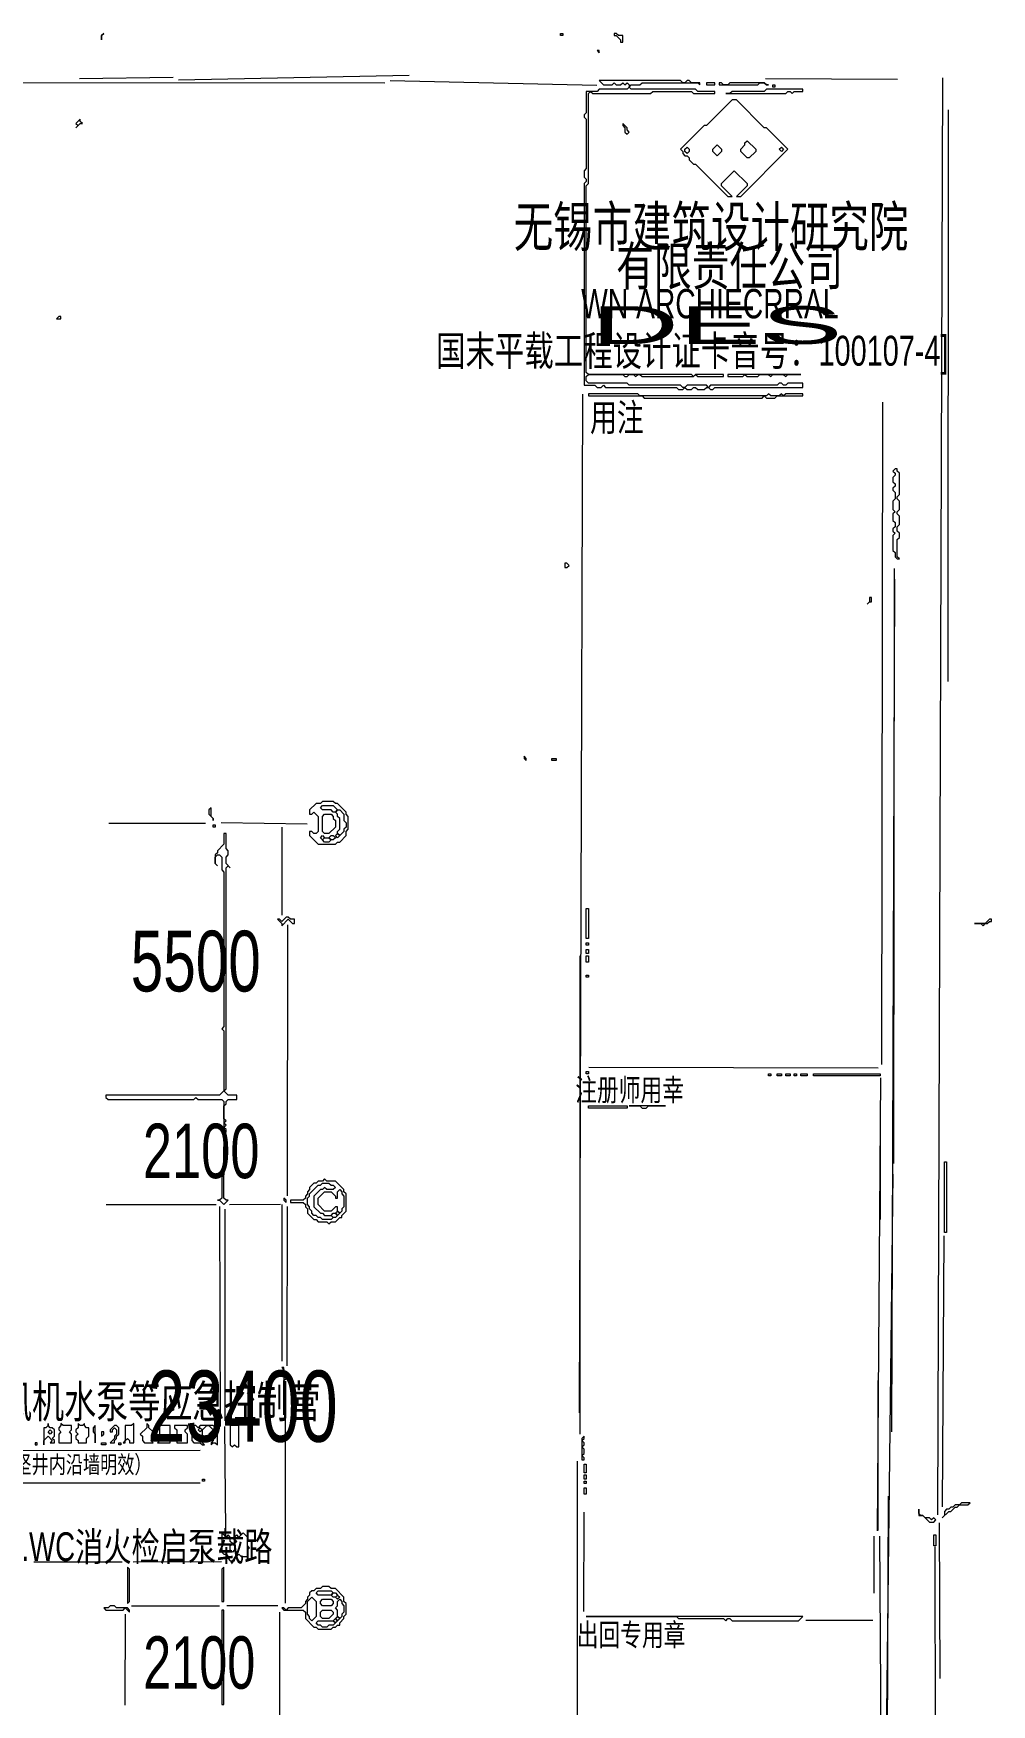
# Model space of a CAD drawing. Extents: x 10 to 1971, y 11 to 1392.
# Drawn here: x 1524 to 1971, y 613 to 1392 of the extents above; entities that cross this region are included whole.
import ezdxf

# ---------------------------------------------------------------- set-up
doc = ezdxf.new("R2010")
doc.units = 0
for name, color, linetype, lineweight in [('OCR_TEXT', 6, 'Continuous', 0), ('TRACE_CURVE', 6, 'Continuous', 0), ('TRACE_STRAIGHT', 5, 'Continuous', 0), ('TRACE_TEXT_SYMBOL', 6, 'Continuous', 0)]:
    doc.layers.add(name, color=color, linetype=linetype, lineweight=lineweight)
doc.styles.add('wqy-unicode', font='wqy-unicode.lff')

msp = doc.modelspace()

# ---------------------------------------------------------------- linework, layer by layer
at = {"layer": 'TRACE_CURVE', "color": 6}
for points in [[(1788, 1370), (1790, 1368), (1794, 1368), (1795, 1369), (1796, 1368), (1798, 1368), (1799, 1369), (1800, 1368), (1801, 1369), (1802, 1368), (1802, 1367), (1801, 1366), (1788, 1366), (1787, 1365), (1782, 1365), (1782, 1355), (1781, 1354), (1781, 1353), (1782, 1352), (1782, 1329), (1781, 1328), (1781, 1325), (1782, 1324), (1782, 1323), (1781, 1322), (1781, 1228), (1786, 1228), (1787, 1227), (1789, 1227), (1790, 1228), (1791, 1227), (1824, 1227), (1825, 1226), (1827, 1226), (1828, 1227), (1829, 1226), (1831, 1226), (1832, 1227), (1833, 1227), (1834, 1226), (1837, 1226), (1838, 1227), (1839, 1227), (1840, 1226), (1841, 1226), (1842, 1227), (1883, 1227), (1883, 1229), (1876, 1229), (1875, 1228), (1874, 1228), (1873, 1229), (1872, 1229), (1871, 1228), (1840, 1228), (1839, 1227), (1838, 1228), (1829, 1228), (1828, 1227), (1827, 1227), (1826, 1228), (1802, 1228), (1801, 1229), (1783, 1229)], [(1783, 1229), (1782, 1230), (1782, 1232), (1783, 1233), (1799, 1233), (1800, 1232), (1801, 1232), (1802, 1233), (1804, 1233), (1805, 1232), (1806, 1233), (1807, 1233), (1808, 1232), (1832, 1232), (1833, 1233), (1834, 1232), (1846, 1232), (1846, 1233), (1833, 1233), (1832, 1232), (1831, 1233), (1783, 1233), (1782, 1234), (1782, 1321), (1783, 1322), (1783, 1364), (1784, 1365), (1785, 1364), (1812, 1364), (1813, 1365), (1831, 1365), (1832, 1364), (1842, 1364), (1842, 1365), (1834, 1365), (1833, 1366), (1803, 1366), (1802, 1367), (1803, 1368), (1807, 1368), (1808, 1369), (1834, 1369), (1835, 1368), (1835, 1369), (1831, 1369), (1830, 1370), (1829, 1370), (1828, 1369), (1827, 1369), (1826, 1370), (1788, 1370)], [(1613, 1019), (1613, 1014), (1610, 1011), (1610, 1010), (1609, 1009), (1609, 1005), (1610, 1004), (1609, 1005), (1609, 1008), (1610, 1009), (1611, 1009), (1612, 1008), (1612, 1002), (1613, 1001), (1613, 929), (1612, 928), (1613, 927), (1613, 899), (1611, 897), (1558, 897), (1558, 896), (1559, 895), (1599, 895), (1600, 896), (1601, 895), (1612, 895), (1613, 894), (1613, 860), (1612, 859), (1612, 849), (1611, 848), (1610, 848), (1611, 848), (1613, 846), (1615, 848), (1614, 848), (1613, 849), (1613, 873), (1614, 874), (1614, 877), (1613, 878), (1613, 879), (1614, 880), (1614, 881), (1613, 882), (1614, 883), (1613, 884), (1614, 885), (1613, 886), (1613, 892), (1614, 893), (1614, 894), (1615, 895), (1619, 895), (1619, 897), (1615, 897), (1613, 899), (1614, 900), (1614, 1003), (1615, 1004), (1616, 1003), (1614, 1005), (1614, 1008), (1615, 1009)], [(1615, 1009), (1615, 1011), (1614, 1012), (1614, 1019), (1613, 1019)]]:
    msp.add_lwpolyline(points, dxfattribs=at)
at = {"layer": 'TRACE_STRAIGHT', "color": 5}
for p, q in [((1545.61, 1370.92), (1589.39, 1371.67)), ((1591.87, 1370.37), (1699.38, 1372.49)), ((1945.89, 701.37), (1948.33, 1371.37)), ((378.6, 1370.34), (1688.13, 1368.91)), ((1690.59, 1369.99), (1786.85, 1367.87)), ((1865.62, 1370.92), (1927.13, 1370.75)), ((1950.73, 1089.87), (1950.98, 1356.37)), ((1778.76, 748.87), (1780.46, 1223.87)), ((1919.85, 911.37), (1920.29, 1220.13)), ((1924.48, 740.13), (1925.93, 1137.63)), ((1925.38, 865.12), (1925.66, 1142.62)), ((1559.38, 1023.77), (1604.38, 1023.8)), ((1611.81, 1024.11), (1651.85, 1023.57)), ((1640, 1022), (1640, 981)), ((1642.6, 850.12), (1642.78, 976.38)), ((1779, 962), (1779, 739)), ((1783.12, 910.01), (1918.13, 909.76)), ((1917.86, 693.88), (1919.43, 905.12)), ((1919, 881), (1919, 839)), ((1921.97, 588.86), (1925.08, 860.12)), ((1558.12, 846.07), (1609.38, 846.11)), ((1611.01, 845.13), (1611.29, 742.62)), ((1613.59, 745.12), (1613.61, 843.88)), ((1615.62, 846.08), (1639.38, 846.15)), ((1640, 846), (1640, 773)), ((1642.55, 770.85), (1642.71, 845.13)), ((1948.09, 705.12), (1948.91, 831.37)), ((1918, 764), (1918, 694)), ((1613.25, 742.63), (1613.73, 693.88)), ((1641.69, 660.12), (1641.73, 746.38)), ((1461.88, 731.36), (1601.88, 731.59)), ((1777.81, 505.12), (1777.97, 726.38)), ((1449.38, 716.34), (1601.88, 716.3)), ((1922.34, 582.63), (1922.95, 710.14)), ((1780.83, 656.37), (1780.99, 702.63)), ((1946.6, 697.62), (1946.85, 625.12)), ((1916.1, 691.38), (1916.1, 664.86)), ((1918.69, 691.38), (1919.76, 552.63)), ((1944.61, 686.38), (1945.43, 101.87)), ((1524.37, 679.43), (1565.63, 679.41)), ((1570.63, 679.43), (1611.88, 679.64)), ((1567, 612.62), (1567.07, 655.13)), ((1570, 659), (1611, 659)), ((1614.38, 659.12), (1638.12, 659.12)), ((1639, 656), (1639, 484)), ((1884.37, 652.26), (1915.63, 652.34))]:
    msp.add_line(p, q, dxfattribs=at)
at = {"layer": 'TRACE_TEXT_SYMBOL', "color": 6}
for points in [[(1557, 1392), (1556, 1391), (1556, 1389), (1556, 1391)], [(1770, 1392), (1771, 1392), (1771, 1391), (1770, 1391)], [(1795, 1392), (1795, 1391), (1796, 1391), (1798, 1389), (1798, 1388), (1799, 1388), (1799, 1391), (1797, 1391), (1796, 1392)], [(1787, 1384), (1788, 1383), (1788, 1384)], [(1838, 1369), (1838, 1368), (1842, 1368), (1842, 1369)], [(1844, 1369), (1844, 1368), (1862, 1368), (1863, 1369), (1865, 1369), (1866, 1368), (1867, 1368), (1866, 1368), (1865, 1369), (1849, 1369), (1848, 1368), (1846, 1368), (1845, 1369)], [(1866, 1366), (1865, 1365), (1850, 1365), (1849, 1364), (1847, 1364), (1875, 1364), (1876, 1365), (1877, 1365), (1878, 1364), (1879, 1365), (1883, 1365), (1883, 1366)], [(1869, 1368), (1870, 1368), (1870, 1367), (1869, 1367)], [(1850, 1361), (1838, 1349), (1837, 1349), (1826, 1338), (1827, 1337), (1827, 1336), (1828, 1335), (1829, 1335), (1830, 1334), (1830, 1333), (1832, 1331), (1833, 1331), (1848, 1316), (1850, 1316), (1845, 1321), (1845, 1322), (1851, 1328), (1857, 1322), (1857, 1321), (1852, 1316), (1854, 1316), (1876, 1338), (1866, 1348), (1865, 1348), (1852, 1361)], [(1546, 1352), (1544, 1350), (1545, 1349), (1544, 1348), (1546, 1350), (1547, 1350), (1546, 1351)], [(1799, 1350), (1799, 1349), (1800, 1348), (1800, 1346), (1801, 1345), (1802, 1346), (1801, 1347), (1801, 1348)], [(1856, 1341), (1857, 1342), (1861, 1338), (1861, 1337), (1858, 1334), (1857, 1334), (1854, 1337), (1854, 1338), (1856, 1340)], [(1828, 1338), (1829, 1339), (1830, 1338), (1830, 1337), (1829, 1336), (1828, 1337)], [(1843, 1340), (1845, 1338), (1845, 1337), (1843, 1335), (1841, 1337), (1841, 1338)], [(1872, 1338), (1873, 1339), (1874, 1338), (1873, 1337)], [(1536, 1260), (1535, 1259), (1537, 1259), (1537, 1260)], [(1848, 1233), (1848, 1232), (1855, 1232), (1856, 1233), (1857, 1232), (1862, 1232), (1863, 1233), (1867, 1233), (1868, 1232), (1869, 1233), (1874, 1233), (1875, 1232), (1876, 1233), (1882, 1233)], [(1783, 1224), (1783, 1223), (1808, 1223), (1809, 1222), (1864, 1222), (1865, 1223), (1866, 1222), (1870, 1222), (1871, 1223), (1883, 1223), (1883, 1224), (1875, 1224), (1874, 1223), (1873, 1224), (1872, 1223), (1868, 1223), (1867, 1224), (1866, 1223), (1807, 1223), (1806, 1224)], [(1926, 1189), (1925, 1188), (1926, 1187), (1926, 1186), (1925, 1185), (1925, 1183), (1926, 1182), (1926, 1181), (1925, 1180), (1925, 1179), (1926, 1178), (1926, 1175), (1925, 1174), (1925, 1170), (1926, 1169), (1925, 1168), (1925, 1165), (1926, 1164), (1926, 1162), (1925, 1161), (1925, 1160), (1926, 1159), (1925, 1158), (1925, 1151), (1926, 1150), (1926, 1148), (1927, 1147), (1928, 1147), (1927, 1148), (1927, 1156), (1928, 1157), (1928, 1159), (1927, 1160), (1927, 1162), (1928, 1163), (1928, 1167), (1927, 1168), (1927, 1169), (1928, 1170), (1928, 1174), (1927, 1175), (1927, 1176), (1928, 1177), (1928, 1187), (1927, 1188), (1927, 1189)], [(1772, 1145), (1772, 1143), (1773, 1143), (1774, 1144), (1773, 1145)], [(1914, 1129), (1914, 1127), (1913, 1126), (1914, 1127), (1915, 1127), (1915, 1129)], [(1753, 1055), (1753, 1054), (1754, 1053), (1754, 1054)], [(1766, 1054), (1768, 1054), (1768, 1053), (1766, 1053)], [(1607, 1031), (1606, 1030), (1606, 1028), (1608, 1026), (1608, 1025), (1608, 1026), (1607, 1027)], [(1659, 1034), (1658, 1033), (1656, 1033), (1653, 1030), (1653, 1028), (1654, 1028), (1655, 1029), (1657, 1027), (1657, 1020), (1656, 1019), (1655, 1019), (1654, 1020), (1653, 1020), (1653, 1018), (1657, 1014), (1665, 1014), (1666, 1015), (1667, 1015), (1670, 1018), (1670, 1020), (1671, 1021), (1671, 1027), (1670, 1028), (1670, 1029), (1666, 1033), (1665, 1033), (1664, 1034)], [(1658, 1031), (1659, 1032), (1664, 1032), (1666, 1030), (1665, 1029), (1664, 1029), (1663, 1030), (1659, 1030)], [(1665, 1029), (1666, 1030), (1667, 1030), (1669, 1028), (1669, 1025), (1670, 1024), (1670, 1022), (1669, 1021), (1669, 1020), (1667, 1018), (1666, 1019), (1666, 1020), (1667, 1021), (1667, 1026), (1666, 1027), (1666, 1028)], [(1608, 1023), (1609, 1023), (1609, 1022), (1608, 1022)], [(1659, 1027), (1660, 1028), (1663, 1028), (1664, 1027), (1664, 1026), (1665, 1025), (1665, 1022), (1662, 1019), (1660, 1019), (1659, 1020)], [(1658, 1017), (1659, 1018), (1660, 1017), (1659, 1016)], [(1659, 1016), (1660, 1017), (1662, 1017), (1663, 1016), (1662, 1015), (1660, 1015)], [(1662, 1017), (1663, 1018), (1664, 1018), (1665, 1017), (1664, 1016), (1663, 1016)], [(1665, 1018), (1666, 1019), (1667, 1018), (1666, 1017)], [(1782, 984), (1783, 984), (1783, 970), (1782, 970)], [(1642, 980), (1640, 978), (1639, 979), (1638, 979), (1640, 977), (1640, 976), (1643, 979), (1645, 977), (1646, 977), (1646, 979), (1644, 979), (1643, 980)], [(1970, 979), (1968, 977), (1963, 977), (1966, 977), (1967, 976), (1968, 977), (1969, 977), (1970, 978), (1971, 978), (1971, 979)], [(1782, 968), (1783, 968), (1783, 967), (1782, 967)], [(1782, 965), (1783, 965), (1783, 963), (1782, 963)], [(1782, 962), (1783, 962), (1783, 959), (1782, 959)], [(1782, 953), (1783, 953), (1783, 952), (1782, 952)], [(1782, 908), (1783, 908), (1783, 907), (1782, 907)], [(1867, 907), (1868, 907), (1868, 906), (1867, 906)], [(1871, 907), (1873, 907), (1873, 906), (1871, 906)], [(1875, 907), (1877, 907), (1877, 906), (1875, 906)], [(1879, 907), (1880, 907), (1880, 906), (1879, 906)], [(1882, 907), (1885, 907), (1885, 906), (1882, 906)], [(1888, 907), (1919, 907), (1919, 906), (1888, 906)], [(1783, 892), (1801, 892), (1801, 891), (1783, 891)], [(1802, 892), (1807, 892), (1808, 891), (1810, 891), (1811, 892), (1819, 892)], [(1949, 866), (1950, 866), (1950, 833), (1949, 833)], [(1660, 858), (1659, 857), (1657, 857), (1656, 856), (1655, 856), (1653, 854), (1653, 853), (1652, 852), (1652, 851), (1651, 850), (1651, 849), (1650, 848), (1644, 848), (1644, 847), (1650, 847), (1651, 846), (1651, 845), (1652, 844), (1652, 842), (1655, 839), (1656, 839), (1657, 838), (1661, 838), (1662, 837), (1663, 838), (1665, 838), (1667, 840), (1668, 840), (1668, 841), (1670, 843), (1670, 851), (1669, 852), (1669, 853), (1665, 857), (1661, 857)], [(1658, 855), (1659, 856), (1662, 856), (1663, 855), (1664, 855), (1665, 854), (1664, 853), (1661, 853), (1660, 854), (1659, 853), (1658, 853), (1655, 850), (1655, 845), (1658, 842), (1659, 842), (1660, 841), (1663, 841), (1664, 840), (1663, 839), (1659, 839), (1658, 840), (1657, 840), (1656, 841), (1655, 841), (1654, 842), (1654, 843), (1653, 844), (1653, 845), (1652, 846), (1652, 849), (1653, 850), (1653, 851), (1657, 855)], [(1666, 852), (1667, 853), (1668, 852), (1668, 851), (1669, 850), (1669, 845), (1668, 844), (1668, 843), (1667, 842), (1666, 843), (1666, 845), (1665, 845), (1663, 843), (1660, 843), (1657, 846), (1657, 849), (1660, 852), (1663, 852), (1665, 850), (1665, 849), (1666, 849)], [(1641, 849), (1641, 848), (1642, 847), (1642, 848)], [(1663, 841), (1664, 842), (1665, 842), (1666, 841), (1665, 840), (1664, 840)], [(1665, 842), (1666, 843), (1667, 842), (1666, 841)], [(1640, 770), (1641, 769), (1641, 748), (1641, 764), (1642, 765), (1642, 767), (1641, 768), (1641, 770)], [(1531, 744), (1531, 743), (1530, 742), (1529, 742), (1529, 734), (1529, 736), (1531, 738), (1533, 736), (1532, 735), (1534, 735), (1534, 736), (1533, 737), (1534, 738), (1534, 741), (1533, 742), (1532, 742), (1531, 743)], [(1531, 740), (1532, 741), (1533, 740), (1532, 739)], [(1537, 744), (1537, 743), (1536, 742), (1536, 741), (1537, 740), (1536, 739), (1536, 735), (1542, 735), (1542, 739), (1541, 740), (1542, 741), (1542, 743), (1538, 743)], [(1545, 744), (1545, 742), (1544, 741), (1544, 740), (1545, 739), (1544, 738), (1544, 737), (1545, 736), (1545, 735), (1549, 735), (1549, 737), (1550, 738), (1550, 742), (1549, 742), (1548, 743), (1548, 744), (1547, 743), (1546, 743)], [(1553, 743), (1552, 742), (1552, 740), (1553, 739), (1553, 735)], [(1562, 743), (1560, 741), (1560, 740), (1561, 740), (1561, 741), (1562, 742), (1563, 741), (1563, 739), (1562, 738), (1562, 737), (1560, 735), (1562, 735), (1562, 736), (1563, 737), (1563, 738), (1564, 739), (1564, 742), (1563, 743)], [(1571, 744), (1570, 743), (1567, 743), (1567, 736), (1566, 735), (1567, 735), (1567, 736), (1568, 737), (1569, 736), (1569, 735), (1571, 735)], [(1577, 744), (1577, 742), (1574, 739), (1575, 738), (1575, 736), (1576, 735), (1580, 735), (1579, 736), (1580, 737), (1580, 738), (1581, 739), (1581, 740), (1580, 740), (1578, 742), (1578, 743)], [(1583, 743), (1583, 736), (1582, 735), (1588, 735), (1588, 743)], [(1590, 743), (1590, 742), (1591, 741), (1591, 735), (1596, 735), (1596, 739), (1595, 740), (1595, 741), (1596, 742), (1596, 743)], [(1599, 743), (1599, 742), (1598, 741), (1598, 736), (1599, 735), (1602, 735), (1603, 734), (1604, 734), (1603, 735), (1603, 741), (1605, 743), (1606, 743), (1608, 741), (1606, 739), (1606, 738), (1607, 738), (1608, 737), (1608, 736), (1607, 735), (1607, 734), (1608, 735), (1609, 735), (1610, 734), (1610, 741), (1608, 743), (1602, 743), (1601, 742), (1600, 743)], [(1601, 741), (1602, 742), (1603, 741), (1602, 740)], [(1608, 741), (1609, 742), (1610, 741), (1610, 740), (1609, 739), (1608, 740)], [(1616, 743), (1616, 734), (1617, 733), (1618, 734), (1619, 733), (1620, 733), (1620, 743)], [(1525, 735), (1525, 734), (1526, 734), (1526, 735)], [(1556, 740), (1556, 738), (1557, 739), (1557, 740)], [(1556, 735), (1558, 735), (1558, 734), (1556, 734)], [(1564, 735), (1565, 735), (1565, 734), (1564, 734)], [(1781, 738), (1780, 737), (1780, 727), (1781, 727), (1781, 728), (1780, 729), (1781, 730), (1781, 732), (1780, 733), (1781, 734), (1781, 735), (1780, 736), (1781, 737)], [(1781, 725), (1782, 725), (1782, 721), (1781, 721)], [(1603, 718), (1604, 718), (1604, 717), (1603, 717)], [(1781, 720), (1782, 720), (1782, 718), (1781, 718)], [(1781, 717), (1782, 717), (1782, 716), (1781, 716)], [(1781, 714), (1782, 714), (1782, 711), (1781, 711)], [(1937, 704), (1937, 701), (1939, 701), (1942, 698), (1944, 698), (1945, 699), (1944, 700), (1943, 699), (1942, 700), (1940, 700), (1939, 701), (1938, 701), (1937, 702)], [(1957, 707), (1956, 706), (1954, 706), (1953, 705), (1952, 705), (1951, 704), (1950, 704), (1949, 703), (1949, 701), (1948, 700), (1951, 703), (1952, 703), (1954, 705), (1955, 705), (1956, 706), (1960, 706), (1961, 707)], [(1612, 693), (1612, 684), (1613, 683), (1614, 683), (1615, 682), (1615, 681), (1616, 680), (1618, 680), (1618, 681), (1620, 683), (1621, 682), (1624, 682), (1624, 685), (1625, 686), (1624, 687), (1624, 691), (1622, 693), (1620, 691), (1619, 692), (1618, 691), (1618, 690), (1619, 689), (1618, 688), (1617, 688), (1616, 689), (1616, 691), (1615, 692), (1614, 691)], [(1616, 687), (1617, 688), (1618, 687), (1618, 685), (1617, 684), (1616, 685)], [(1944, 692), (1945, 692), (1945, 687), (1944, 687)], [(1568, 677), (1568, 660), (1569, 661), (1569, 676)], [(1613, 677), (1612, 676), (1612, 661), (1613, 661)], [(1659, 668), (1658, 667), (1656, 667), (1655, 666), (1654, 666), (1653, 665), (1653, 664), (1652, 663), (1652, 662), (1651, 661), (1651, 660), (1649, 658), (1643, 658), (1642, 657), (1641, 658), (1640, 658), (1641, 657), (1650, 657), (1651, 656), (1651, 653), (1655, 649), (1656, 649), (1657, 648), (1663, 648), (1664, 649), (1665, 649), (1666, 650), (1667, 650), (1667, 651), (1669, 653), (1669, 654), (1670, 655), (1670, 660), (1669, 661), (1669, 663), (1665, 667), (1663, 667), (1662, 668)], [(1654, 663), (1656, 661), (1656, 654), (1654, 652), (1653, 653), (1653, 654), (1652, 655), (1652, 661)], [(1656, 665), (1657, 666), (1663, 666), (1664, 665), (1663, 664), (1657, 664)], [(1663, 664), (1664, 665), (1665, 665), (1666, 664), (1665, 663), (1664, 663)], [(1665, 663), (1666, 664), (1667, 663), (1666, 662)], [(1560, 659), (1559, 658), (1557, 658), (1558, 657), (1566, 657), (1567, 658), (1569, 656), (1569, 657), (1568, 658), (1563, 658), (1562, 659)], [(1612, 657), (1612, 613), (1613, 613), (1613, 657)], [(1658, 661), (1659, 662), (1663, 662), (1664, 661), (1664, 660), (1663, 659), (1659, 659), (1658, 660)], [(1658, 656), (1659, 657), (1663, 657), (1664, 656), (1664, 655), (1662, 653), (1659, 653), (1658, 654)], [(1666, 661), (1667, 662), (1668, 661), (1668, 660), (1669, 659), (1669, 656), (1668, 655), (1668, 654), (1667, 653), (1666, 654), (1666, 657), (1665, 658), (1666, 659)], [(1656, 651), (1657, 652), (1664, 652), (1665, 651), (1664, 650), (1662, 650), (1661, 649), (1659, 649), (1658, 650), (1657, 650)], [(1664, 652), (1665, 653), (1666, 652), (1665, 651)], [(1665, 653), (1666, 654), (1667, 653), (1666, 652)], [(1782, 654), (1824, 654), (1825, 653), (1846, 653), (1847, 652), (1848, 653), (1849, 653), (1850, 652), (1881, 652), (1883, 654)]]:
    msp.add_lwpolyline(points, close=True, dxfattribs=at)

# ---------------------------------------------------------------- texts
at = {"layer": 'OCR_TEXT', "color": 6, "style": 'wqy-unicode'}
for s, height, width, p in [('无锡市建筑设计研究院', 18.734, 0.72, (1748.18, 1292.56)), ('有限责任公司', 17.953, 0.72, (1795.92, 1274.55)), ('WN ARCHIECRRAL', 13.6808, 0.72, (1779.61, 1259.18)), ('DES', 17.59, 2.430196, (1784, 1247.23)), ('国末平载工程设计证卡音号：100107-4]', 13.9706, 0.72, (1711.95, 1237.09)), ('用注', 12.766, 0.72, (1783.75, 1206.6)), ('5500', 28.308, 0.72, (1569.58, 945.38)), ('注册师用幸', 10.327, 0.72, (1776.85, 894.35)), ('2100', 25.38, 0.72, (1575.23, 858.34)), ('100x100前火线施，风机水泵等应急控制营', 15.2284, 0.72, (1377.54, 746.57)), ('23400', 33.189, 0.72, (1577.25, 735.44)), ('详见系统凰坚井内沿墙明效）', 8.1414, 0.72, (1475.36, 720.77)), ('NH-BV-4x2.5-G20.WC消火检启泵载路', 13.3858, 0.72, (1414.01, 679.83)), ('出回专用章', 10.327, 0.72, (1777.55, 640.3)), ('2100', 24.403, 0.72, (1575.38, 620.33))]:
    msp.add_text(s, height=height, dxfattribs=dict(at, width=width)).set_placement(p)

doc.saveas('drawing.dxf')
